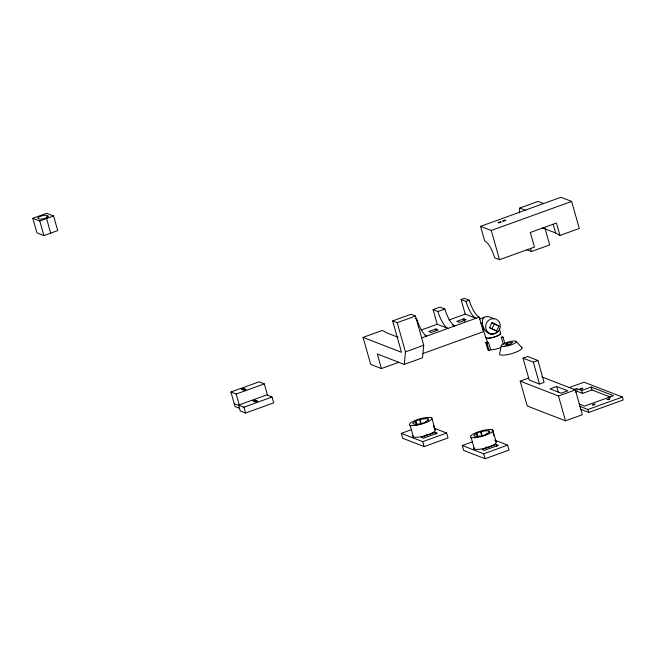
<?xml version="1.0" encoding="UTF-8"?>
<svg xmlns="http://www.w3.org/2000/svg" width="656" height="656" viewBox="0 0 656 656"><rect width="100%" height="100%" fill="white"/><g stroke="black" fill="none" stroke-linecap="round" stroke-linejoin="round"><path stroke-width="0.98" d="M381.415 368.565L377.282 353.953L404.244 364.408L405.465 351.878L397.2 322.67L392.649 320.907L401.529 352.305L363.055 337.389L370.706 364.408L381.415 368.565L398.725 362.301M392.649 320.907L410.927 314.298L415.478 316.061L423.743 345.269L422.521 357.799L404.244 364.408M519.355 212.856L519.823 208.034L538.1 201.425L543.685 203.59M501.332 345.433L499.683 353.576A11.701 2.714 -15.8 0 0 511.975 353.543A11.701 2.714 -15.8 0 0 521.364 347.237M489.45 327.606L491.934 322.686L494.476 323.67L499.027 326.048L496.543 330.977L489.45 327.606L496.543 330.977M491.992 328.59L494.476 323.67M497.912 331.247C483.931 344.671 473.042 307.147 494.001 318.923M507.285 343.178L504.89 345.146L510.229 344.318L512.623 342.35L507.285 343.178L507.801 345.007M415.879 421.226L413.469 422.62L412.821 423.801L415.691 424.366L421.808 423.53L426.031 422.005L425.465 421.783L427.884 420.389L428.532 419.209L427.081 418.643L423.907 418.848L419.545 419.487L415.322 421.013L415.879 421.226L416.986 425.121M476.855 433.362L474.444 434.756L473.788 435.937L476.658 436.494L482.783 435.658L486.998 434.133L486.44 433.919L488.859 432.525L489.507 431.345L488.048 430.779L484.882 430.984L480.512 431.615L476.297 433.14L476.855 433.362L477.683 436.281M32.8 218.292L46.625 213.29L53.587 215.988L57.72 230.6L43.895 235.594L36.933 232.896L32.8 218.292L39.762 220.99L53.587 215.988M559.937 235.447L556.427 223.032L530.319 232.462L534.451 247.074L499.528 259.702L494.706 257.833A16.712 4.781 70.1 0 0 484.686 240.941L480.553 226.336L560.929 197.276L571.647 201.425L579.289 228.444L559.937 235.447L555.657 232.978L542.405 227.845M480.553 226.336L491.262 230.486L571.647 201.425M526.866 249.772L531.417 251.543L549.695 244.934L544.98 228.247M433.091 309.657L437.905 311.518A16.712 4.781 70.1 0 0 447.933 328.41L437.224 324.261L433.091 309.657L440.004 307.156L444.825 309.017A16.712 4.781 70.1 0 0 454.854 325.909L452.173 324.876M461.094 299.53L465.916 301.391A16.712 4.781 70.1 0 0 475.944 318.283L465.227 314.134L461.094 299.53L464.382 298.341L469.196 300.21A16.712 4.781 70.1 0 0 479.224 317.094L483.357 331.706L422.767 353.609M397.2 322.67L415.478 316.061M363.055 337.389L382.407 330.394L386.696 332.854L398.044 337.258M437.905 311.518L444.825 309.017M465.916 301.391L469.196 300.21M239.44 408.311L235.053 406.605L230.92 392.001L259.046 381.833L264.311 383.875L267.615 395.56M230.92 392.001L236.185 394.043L264.311 383.875M420.922 330.148L437.224 324.261M448.934 320.021L465.227 314.134M435.814 328.984L428.786 331.526L431.197 332.461L438.224 329.919L435.814 328.984L436.314 330.731M463.825 318.857L456.797 321.399L459.2 322.334L466.236 319.792L463.825 318.857L464.571 321.481M421.652 337.914L479.224 317.094M238.563 405.105L266.689 394.937L272.043 397.011L273.691 402.85L245.574 413.018L240.219 410.943L238.563 405.105L243.917 407.179L272.043 397.011M479.487 319.021L484.259 317.299M480.905 323.539L482.816 322.85M405.465 351.878L423.743 345.269M490.598 349.771L489.015 350.345L487.843 349.894L485.776 342.588L487.359 342.022L488.531 342.473L490.696 349.796A7.413 1.714 -15.8 0 0 500.676 347.532M485.776 342.588L486.949 343.047L488.531 342.473M501.102 337.487L503.062 337.217L504.874 343.605M523.021 358.135L527.588 356.487L537.904 360.48L544.103 382.391L539.527 384.047L529.22 380.045L523.021 358.135L533.328 362.137L537.904 360.48M541.733 376.864L575.353 389.902L582.38 414.731L565.513 420.832L527.219 405.982L520.192 381.152L528.629 378.102M434.534 428.327L446.646 433.026L448.04 437.954L424.137 446.597L402.71 438.29L401.316 433.362L410.877 429.901M556.665 386.474L549.99 388.885L561.101 393.198L567.784 390.779L556.665 386.474L558.289 392.19M435.297 432.312L421.234 437.396L423.374 438.224L437.437 433.14L435.297 432.312L435.855 434.28M568.768 387.737L584.078 382.202L622.372 397.052L623.2 399.971L588.752 412.427L580.347 409.172M401.316 433.362L422.743 441.668L446.646 433.026M573.91 389.492L576.599 388.524L581.683 390.492L591.179 387.065L613.401 395.683L584.578 406.105L579.018 403.948M520.192 381.152L558.486 396.003L575.353 389.902M575.632 392.091L577.419 391.443L582.512 393.411L591.999 389.984L610.523 397.167M494.575 440.102L507.621 445.153L509.015 450.082L485.112 458.724L463.685 450.418L462.291 445.49L472.812 441.693M579.519 406.244L587.924 409.508L622.372 397.052M496.272 444.44L482.209 449.524L484.349 450.36L498.412 445.276L496.272 444.44L496.83 446.416M462.291 445.49L483.718 453.796L507.621 445.153M420.857 423.448L419.545 419.487M426.187 434.862L427.327 434.485M480.512 431.615L481.824 435.576M485.916 447.4L487.162 446.998M481.652 435.633L484.038 435.379M501.889 336.766L503.062 337.217M519.823 208.034L525.399 210.199M497.33 325.392L499.027 326.048M415.207 318.521L416.814 319.144A16.712 4.781 70.1 0 0 426.843 336.036L425.055 335.347M46.494 215.348L48.101 215.972A4.682 1.082 -15.8 0 1 45.485 218.12A4.682 1.082 -15.8 0 1 39.663 219.022L38.056 218.399A4.682 1.082 -15.8 0 1 40.664 216.25A4.682 1.082 -15.8 0 1 46.494 215.348L47.322 218.268M234.225 403.686L239.497 405.728M491.934 322.686L496.477 325.064M516.239 341.563L522.045 347.77M553.221 224.385L555.657 232.978M591.179 387.065L591.999 389.984M587.924 409.508L588.752 412.427M581.683 390.492L582.512 393.411M576.599 388.524L577.419 391.443M530.589 248.599L531.417 251.543M558.486 396.003L565.513 420.832M533.328 362.137L539.527 384.047M491.262 230.486L499.528 259.702M499.355 328.705L500.667 333.338M501.479 337.791L503.291 344.179M487.449 342.465L486.071 337.602A7.413 1.714 -15.8 0 0 487.383 338.111M482.267 325.597L485.694 337.709M486.949 343.047L489.015 350.345M492.877 430.361L496.182 442.046M492.197 429.828L493.845 435.666M489.032 430.967L489.483 432.575M481.069 431.837L482.209 435.855M483.718 453.796L485.112 458.724M476.568 434.116L477.396 437.035M471.106 437.454L474.411 449.139M431.902 418.225L435.207 429.91M433.427 425.482L434.256 428.401M428.056 418.84L428.516 420.447M420.102 419.701L421.234 423.719M422.743 441.668L424.137 446.597M415.601 421.988L416.429 424.908M410.131 425.318L413.436 437.003M243.917 407.179L245.574 413.018M236.185 394.043L239.219 404.752M46.56 218.53L50.692 233.142M39.762 220.99L43.895 235.594M495.501 441.513A11.701 2.714 -15.8 0 1 486.104 447.818A11.701 2.714 -15.8 0 1 473.812 447.843M434.526 429.377A11.701 2.714 -15.8 0 1 425.129 435.682A11.701 2.714 -15.8 0 1 412.837 435.715M499.7 334.511A7.413 1.714 -15.8 0 1 488.671 338.102M500.29 333.445A7.413 1.714 -15.8 0 1 500.233 333.92M500.208 332.977A7.798 1.804 -15.8 0 1 493.943 337.184A7.798 1.804 -15.8 0 1 485.752 337.2M580.06 389.049C583.701 389.812 583.856 386.532 580.06 389.049M592.343 404.875C595.984 405.638 596.148 402.358 592.343 404.875M607.112 399.537C610.752 400.299 610.908 397.019 607.112 399.537M500.438 221.753L497.978 222.646L498.781 222.95L501.241 222.064L500.438 221.753M505.013 220.104L502.545 220.99L503.349 221.302L505.817 220.408L505.013 220.104M243.417 388.418L241.31 389.18L242.253 389.541L244.36 388.778L243.417 388.418M245.164 389.09L243.048 389.853L243.991 390.222L246.098 389.459L245.164 389.09M255.02 400.152L252.913 400.914L253.847 401.283L255.955 400.521L255.02 400.152M256.758 400.832L254.651 401.595L255.586 401.956L257.693 401.193L256.758 400.832M474.526 437.716A11.701 2.714 -15.8 0 0 492.787 431.115A11.701 2.714 -15.8 0 0 477.634 432.083A11.701 2.714 -15.8 0 0 474.526 437.716M504.005 346.466A7.798 1.804 -15.8 0 0 516.182 342.071A7.798 1.804 -15.8 0 0 506.079 342.711A7.798 1.804 -15.8 0 0 504.005 346.466M413.551 425.588A11.701 2.714 -15.8 0 0 431.82 418.979A11.701 2.714 -15.8 0 0 416.658 419.947A11.701 2.714 -15.8 0 0 413.551 425.588M496.781 332.731A7.798 7.257 -68.8 0 0 496.477 319.374A7.798 7.257 -68.8 0 0 485.637 326.901A7.798 7.257 -68.8 0 0 496.781 332.731"/></g></svg>
